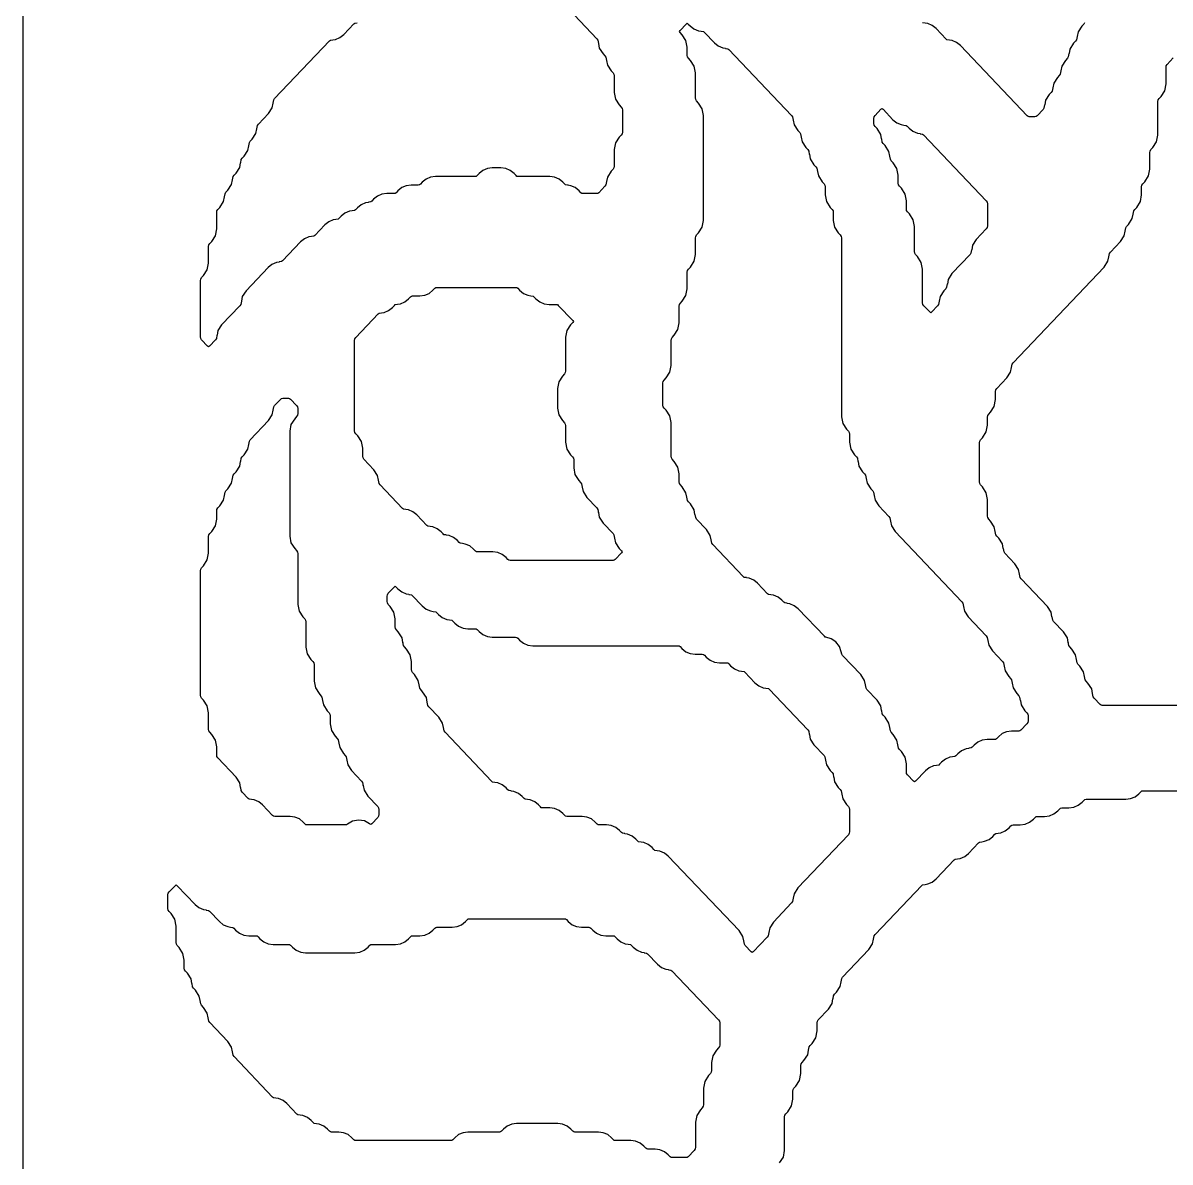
# Model space of a CAD drawing. Header units: millimetres. Extents: x 10 to 410, y 18 to 283.
# Drawn here: x 10 to 41.63, y 226 to 257.41 of the extents above; entities that cross this region are included whole.
import ezdxf

# ---------------------------------------------------------------- set-up
doc = ezdxf.new("R2010")
doc.units = ezdxf.units.MM
doc.layers.add('CUT', color=1, linetype='Continuous')

msp = doc.modelspace()

# ---------------------------------------------------------------- linework, layer by layer
at = {"layer": 'CUT'}
for points in [[(52.134, 157), (60.134, 157), (60.134, 160), (73.2679, 160), (73.2679, 280), (60.134, 280), (60.134, 283), (52.134, 283), (52.134, 280), (31.134, 280), (31.134, 283), (23.134, 283), (23.134, 280), (10, 280), (10, 160), (23.134, 160), (23.134, 157), (31.134, 157), (31.134, 160), (52.134, 160)], [(28.2925, 257.3823), (28.3204, 257.4035), (28.3484, 257.3823), (28.3964, 257.3319), (28.5015, 257.2477), (28.6253, 257.1946), (28.7011, 257.1843), (28.7006, 257.181), (28.7661, 257.1721), (28.7913, 257.152), (29.0676, 256.8613), (29.1728, 256.7771), (29.2965, 256.724), (29.3723, 256.7137), (29.3719, 256.7104), (29.4374, 256.7015), (29.4625, 256.6814), (31.1964, 254.8581), (31.2208, 254.8201), (31.2383, 254.7291), (31.2405, 254.7295), (31.265, 254.6025), (31.367, 254.4435), (31.4202, 254.3875), (31.4445, 254.3495), (31.462, 254.2585), (31.4643, 254.2589), (31.4887, 254.1319), (31.5907, 253.9729), (31.6439, 253.9169), (31.6683, 253.879), (31.6858, 253.7879), (31.6881, 253.7883), (31.7125, 253.6613), (31.8145, 253.5023), (31.8677, 253.4463), (31.892, 253.4084), (31.9096, 253.3173), (31.9118, 253.3177), (31.9362, 253.1907), (32.0382, 253.0317), (32.0915, 252.9757), (32.1158, 252.9378), (32.1243, 252.8935), (32.1243, 252.6704), (32.16, 252.4848), (32.262, 252.3258), (32.3152, 252.2698), (32.3395, 252.2319), (32.3481, 252.1876), (32.3481, 251.9645), (32.3838, 251.779), (32.4857, 251.6199), (32.539, 251.5639), (32.5633, 251.526), (32.5718, 251.4818), (32.5718, 246.5527), (32.6075, 246.3672), (32.7095, 246.2082), (32.7627, 246.1522), (32.7871, 246.1142), (32.7956, 246.07), (32.7956, 245.8468), (32.8313, 245.6613), (32.9333, 245.5023), (32.9865, 245.4463), (33.0108, 245.4084), (33.0283, 245.3173), (33.0306, 245.3177), (33.055, 245.1907), (33.157, 245.0317), (33.2102, 244.9757), (33.2346, 244.9378), (33.2521, 244.8467), (33.2544, 244.8471), (33.2788, 244.7201), (33.3808, 244.5611), (33.434, 244.5051), (33.4583, 244.4672), (33.4759, 244.3761), (33.4781, 244.3766), (33.5025, 244.2496), (33.6045, 244.0905), (33.8815, 243.7992), (33.9058, 243.7613), (33.9234, 243.6702), (33.9256, 243.6707), (33.9501, 243.5437), (34.052, 243.3846), (35.8953, 241.4463), (35.9197, 241.4084), (35.9372, 241.3173), (35.9394, 241.3177), (35.9639, 241.1907), (36.0658, 241.0317), (36.5666, 240.5051), (36.5909, 240.4672), (36.6084, 240.3761), (36.6107, 240.3766), (36.6351, 240.2496), (36.7371, 240.0905), (37.0141, 239.7992), (37.0384, 239.7613), (37.056, 239.6702), (37.0582, 239.6707), (37.0827, 239.5437), (37.1846, 239.3846), (37.2379, 239.3287), (37.2622, 239.2907), (37.2797, 239.1997), (37.282, 239.2001), (37.3064, 239.0731), (37.4084, 238.914), (37.4616, 238.8581), (37.486, 238.8201), (37.5035, 238.7291), (37.5057, 238.7295), (37.5302, 238.6025), (37.6321, 238.4435), (37.6854, 238.3875), (37.7097, 238.3495), (37.7182, 238.3053), (37.7182, 238.1653), (37.7097, 238.121), (37.6854, 238.0831), (37.5178, 237.9069), (37.4926, 237.8867), (37.4606, 237.8824), (37.2615, 237.8824), (37.128, 237.8642), (37.0042, 237.8111), (36.8991, 237.7269), (36.8465, 237.6716), (36.8213, 237.6514), (36.7894, 237.6471), (36.5902, 237.6471), (36.4567, 237.6289), (36.333, 237.5758), (36.2279, 237.4916), (36.1752, 237.4363), (36.1501, 237.4161), (36.0846, 237.4072), (36.085, 237.4039), (36.0092, 237.3936), (35.8855, 237.3405), (35.7804, 237.2563), (35.7277, 237.201), (35.7026, 237.1808), (35.6371, 237.1719), (35.6375, 237.1686), (35.5617, 237.1583), (35.4379, 237.1052), (35.3328, 237.021), (35.2802, 236.9657), (35.255, 236.9455), (35.1896, 236.9366), (35.19, 236.9333), (35.1142, 236.923), (34.9904, 236.8699), (34.8853, 236.7857), (34.6136, 236.5), (34.5856, 236.4788), (34.5576, 236.5), (34.3947, 236.6713), (34.3704, 236.7093), (34.3619, 236.7535), (34.3619, 236.9767), (34.3262, 237.1622), (34.2242, 237.3212), (34.171, 237.3772), (34.1466, 237.4152), (34.1291, 237.5062), (34.1269, 237.5058), (34.1024, 237.6328), (34.0004, 237.7918), (33.9472, 237.8478), (33.9229, 237.8858), (33.9054, 237.9768), (33.9031, 237.9764), (33.8787, 238.1034), (33.7767, 238.2624), (33.7234, 238.3184), (33.6991, 238.3563), (33.6816, 238.4474), (33.6793, 238.447), (33.6549, 238.574), (33.5529, 238.733), (33.2759, 239.0243), (33.2516, 239.0622), (33.2341, 239.1533), (33.2318, 239.1529), (33.2074, 239.2799), (33.1054, 239.4389), (32.6047, 239.9655), (32.5803, 240.0034), (32.5672, 240.0716), (32.5147, 240.2175), (32.4199, 240.3403), (32.2921, 240.4281), (32.1436, 240.4726), (32.1262, 240.4749), (32.101, 240.4951), (31.3771, 241.2563), (31.272, 241.3405), (31.1482, 241.3936), (31.0724, 241.4039), (31.0729, 241.4072), (31.0074, 241.4161), (30.9822, 241.4363), (30.9296, 241.4916), (30.8245, 241.5758), (30.7007, 241.6289), (30.6249, 241.6392), (30.6253, 241.6425), (30.5599, 241.6514), (30.5347, 241.6716), (30.2583, 241.9622), (30.1532, 242.0464), (30.0294, 242.0995), (29.9536, 242.1098), (29.9541, 242.1131), (29.8886, 242.122), (29.8634, 242.1422), (29.0246, 243.0243), (29.0002, 243.0622), (28.9827, 243.1533), (28.9805, 243.1529), (28.956, 243.2799), (28.854, 243.4389), (28.577, 243.7302), (28.5527, 243.7681), (28.5352, 243.8592), (28.5329, 243.8587), (28.5085, 243.9857), (28.4065, 244.1448), (28.3533, 244.2008), (28.329, 244.2387), (28.3114, 244.3298), (28.3092, 244.3293), (28.2847, 244.4563), (28.1828, 244.6154), (28.1295, 244.6713), (28.1052, 244.7093), (28.0967, 244.7535), (28.0967, 244.9767), (28.061, 245.1622), (27.959, 245.3212), (27.9058, 245.3772), (27.8814, 245.4152), (27.8729, 245.4594), (27.8729, 246.3885), (27.8372, 246.574), (27.7353, 246.733), (27.682, 246.789), (27.6577, 246.8269), (27.6492, 246.8712), (27.6492, 247.4818), (27.6577, 247.526), (27.682, 247.5639), (27.7353, 247.6199), (27.8372, 247.779), (27.8729, 247.9645), (27.8729, 248.6582), (27.8814, 248.7025), (27.9058, 248.7404), (27.959, 248.7964), (28.061, 248.9554), (28.0967, 249.141), (28.0967, 249.5994), (28.1052, 249.6437), (28.1295, 249.6816), (28.1828, 249.7376), (28.2847, 249.8966), (28.3204, 250.0821), (28.3204, 250.5406), (28.329, 250.5848), (28.3533, 250.6228), (28.4065, 250.6788), (28.5085, 250.8378), (28.5442, 251.0233), (28.5442, 251.4818), (28.5527, 251.526), (28.577, 251.5639), (28.6303, 251.6199), (28.7323, 251.779), (28.768, 251.9645), (28.768, 254.859), (28.7323, 255.0446), (28.6303, 255.2036), (28.577, 255.2596), (28.5527, 255.2975), (28.5442, 255.3418), (28.5442, 256.0355), (28.5085, 256.221), (28.4065, 256.3801), (28.3533, 256.4361), (28.329, 256.474), (28.3204, 256.5182), (28.3204, 256.7414), (28.2847, 256.9269), (28.1828, 257.086), (28.1229, 257.1489), (28.1037, 257.1765), (28.1229, 257.2041)], [(33.5529, 254.4977), (33.4997, 254.5537), (33.4754, 254.5916), (33.4668, 254.6359), (33.4668, 254.7759), (33.4754, 254.8201), (33.4997, 254.8581), (33.6626, 255.0294), (33.6906, 255.0506), (33.7186, 255.0294), (33.9903, 254.7437), (34.0954, 254.6595), (34.2192, 254.6064), (34.295, 254.5961), (34.2945, 254.5928), (34.36, 254.5839), (34.3852, 254.5637), (34.4378, 254.5084), (34.5429, 254.4242), (34.6667, 254.3711), (34.7425, 254.3608), (34.7421, 254.3575), (34.8075, 254.3486), (34.8327, 254.3284), (36.5666, 252.5051), (36.5909, 252.4672), (36.5994, 252.4229), (36.5994, 251.8124), (36.5909, 251.7681), (36.5666, 251.7302), (36.2896, 251.4389), (36.1876, 251.2799), (36.1632, 251.1529), (36.1609, 251.1533), (36.1434, 251.0622), (36.1191, 251.0243), (35.6183, 250.4977), (35.5164, 250.3387), (35.4919, 250.2117), (35.4897, 250.2121), (35.4721, 250.121), (35.4478, 250.0831), (35.3946, 250.0271), (35.2926, 249.8681), (35.2682, 249.7411), (35.2659, 249.7415), (35.2484, 249.6505), (35.2241, 249.6125), (35.0611, 249.4412), (35.0331, 249.42), (35.0052, 249.4412), (34.8422, 249.6125), (34.8179, 249.6505), (34.8094, 249.6947), (34.8094, 250.6237), (34.7737, 250.8093), (34.6717, 250.9683), (34.6185, 251.0243), (34.5941, 251.0622), (34.5856, 251.1065), (34.5856, 251.8002), (34.5499, 251.9857), (34.448, 252.1448), (34.3947, 252.2008), (34.3704, 252.2387), (34.3619, 252.283), (34.3619, 252.5061), (34.3262, 252.6916), (34.2242, 252.8507), (34.171, 252.9066), (34.1466, 252.9446), (34.1381, 252.9888), (34.1381, 253.212), (34.1024, 253.3975), (34.0004, 253.5565), (33.9472, 253.6125), (33.9229, 253.6505), (33.9054, 253.7415), (33.9031, 253.7411), (33.8787, 253.8681), (33.7767, 254.0271), (33.7234, 254.0831), (33.6991, 254.121), (33.6816, 254.2121), (33.6793, 254.2117), (33.6549, 254.3387)], [(19.68, 245.086), (19.403, 245.3772), (19.3787, 245.4152), (19.3702, 245.4594), (19.3702, 245.6826), (19.3345, 245.8681), (19.2325, 246.0271), (19.1793, 246.0831), (19.1549, 246.121), (19.1464, 246.1653), (19.1464, 248.6582), (19.1549, 248.7025), (19.1793, 248.7404), (19.7944, 249.3873), (19.8195, 249.4074), (19.885, 249.4163), (19.8846, 249.4196), (19.9604, 249.4299), (20.0841, 249.483), (20.1893, 249.5672), (20.2419, 249.6225), (20.2671, 249.6427), (20.3325, 249.6516), (20.3321, 249.6549), (20.4079, 249.6652), (20.5317, 249.7183), (20.6368, 249.8025), (20.6894, 249.8578), (20.7146, 249.878), (20.7465, 249.8824), (20.9457, 249.8824), (21.0792, 249.9005), (21.2029, 249.9536), (21.308, 250.0378), (21.3607, 250.0931), (21.3858, 250.1133), (21.4178, 250.1176), (23.5877, 250.1176), (23.6197, 250.1133), (23.6449, 250.0931), (23.6975, 250.0378), (23.8026, 249.9536), (23.9264, 249.9005), (24.0022, 249.8902), (24.0017, 249.8869), (24.0672, 249.878), (24.0924, 249.8578), (24.145, 249.8025), (24.2501, 249.7183), (24.3739, 249.6652), (24.5073, 249.6471), (24.7065, 249.6471), (24.7385, 249.6427), (24.7636, 249.6225), (25.1616, 249.2041), (25.1808, 249.1765), (25.1616, 249.1489), (25.1018, 249.086), (24.9998, 248.9269), (24.9641, 248.7414), (24.9641, 247.8124), (24.9556, 247.7681), (24.9312, 247.7302), (24.878, 247.6742), (24.776, 247.5152), (24.7403, 247.3296), (24.7403, 246.788), (24.776, 246.6025), (24.878, 246.4435), (24.9312, 246.3875), (24.9556, 246.3495), (24.9641, 246.3053), (24.9641, 245.8468), (24.9998, 245.6613), (25.1018, 245.5023), (25.155, 245.4463), (25.1793, 245.4084), (25.1878, 245.3641), (25.1878, 245.141), (25.2235, 244.9554), (25.3255, 244.7964), (25.3788, 244.7404), (25.4031, 244.7025), (25.4206, 244.6114), (25.4229, 244.6119), (25.4473, 244.4848), (25.5493, 244.3258), (25.8263, 244.0345), (25.8506, 243.9966), (25.8681, 243.9055), (25.8704, 243.906), (25.8948, 243.779), (25.9968, 243.6199), (26.2738, 243.3287), (26.2981, 243.2907), (26.3156, 243.1997), (26.3179, 243.2001), (26.3423, 243.0731), (26.4443, 242.914), (26.5041, 242.8511), (26.5234, 242.8235), (26.5041, 242.7959), (26.3299, 242.6127), (26.3048, 242.5926), (26.2728, 242.5882), (23.4316, 242.5882), (23.3997, 242.5926), (23.3745, 242.6127), (23.3219, 242.6681), (23.2167, 242.7523), (23.093, 242.8054), (22.9595, 242.8235), (22.5366, 242.8235), (22.5046, 242.8279), (22.4795, 242.848), (22.4268, 242.9034), (22.3217, 242.9876), (22.1979, 243.0407), (22.1221, 243.051), (22.1226, 243.0543), (22.0571, 243.0632), (22.0319, 243.0833), (21.9793, 243.1387), (21.8742, 243.2229), (21.7504, 243.276), (21.6746, 243.2863), (21.6751, 243.2896), (21.6096, 243.2985), (21.5844, 243.3186), (21.5318, 243.374), (21.4267, 243.4582), (21.3029, 243.5113), (21.2271, 243.5216), (21.2276, 243.5249), (21.1621, 243.5338), (21.1369, 243.5539), (20.8605, 243.8446), (20.7554, 243.9288), (20.6317, 243.9819), (20.5558, 243.9922), (20.5563, 243.9954), (20.4908, 244.0043), (20.4656, 244.0245), (19.8505, 244.6713), (19.8262, 244.7093), (19.8087, 244.8003), (19.8064, 244.7999), (19.782, 244.9269)], [(15.5748, 244.4672), (15.5991, 244.5051), (15.6524, 244.5611), (15.7544, 244.7201), (15.7788, 244.8471), (15.7811, 244.8467), (15.7986, 244.9378), (15.8229, 244.9757), (15.8761, 245.0317), (15.9781, 245.1907), (16.0026, 245.3177), (16.0048, 245.3173), (16.0223, 245.4084), (16.0467, 245.4463), (16.0999, 245.5023), (16.2019, 245.6613), (16.2263, 245.7883), (16.2286, 245.7879), (16.2461, 245.879), (16.2704, 245.9169), (16.7712, 246.4435), (16.8731, 246.6025), (16.8976, 246.7295), (16.8998, 246.7291), (16.9174, 246.8201), (16.9417, 246.8581), (17.1093, 247.0343), (17.1345, 247.0545), (17.1664, 247.0588), (17.3225, 247.0588), (17.3545, 247.0545), (17.3797, 247.0343), (17.5473, 246.8581), (17.5716, 246.8201), (17.5801, 246.7759), (17.5801, 246.6359), (17.5716, 246.5916), (17.5473, 246.5537), (17.494, 246.4977), (17.392, 246.3387), (17.3564, 246.1532), (17.3564, 243.2586), (17.392, 243.0731), (17.494, 242.914), (17.5473, 242.8581), (17.5716, 242.8201), (17.5801, 242.7759), (17.5801, 241.3763), (17.6158, 241.1907), (17.7178, 241.0317), (17.771, 240.9757), (17.7954, 240.9378), (17.8039, 240.8935), (17.8039, 240.1998), (17.8396, 240.0143), (17.9415, 239.8552), (17.9948, 239.7992), (18.0191, 239.7613), (18.0276, 239.717), (18.0276, 239.2586), (18.0633, 239.0731), (18.1653, 238.914), (18.2185, 238.8581), (18.2429, 238.8201), (18.2604, 238.7291), (18.2626, 238.7295), (18.2871, 238.6025), (18.3891, 238.4435), (18.4423, 238.3875), (18.4666, 238.3495), (18.4751, 238.3053), (18.4751, 238.0821), (18.5108, 237.8966), (18.6128, 237.7376), (18.6661, 237.6816), (18.6904, 237.6437), (18.7079, 237.5526), (18.7102, 237.553), (18.7346, 237.426), (18.8366, 237.267), (18.8898, 237.211), (18.9141, 237.1731), (18.9317, 237.082), (18.9339, 237.0824), (18.9583, 236.9554), (19.0603, 236.7964), (19.3373, 236.5051), (19.3617, 236.4672), (19.3792, 236.3761), (19.3814, 236.3766), (19.4059, 236.2496), (19.5078, 236.0905), (19.7848, 235.7992), (19.8092, 235.7613), (19.8177, 235.717), (19.8177, 235.5771), (19.8092, 235.5328), (19.7848, 235.4949), (19.6219, 235.3235), (19.5939, 235.3023), (19.561, 235.3273), (19.4151, 235.4038), (19.2523, 235.4287), (19.0902, 235.3994), (18.9464, 235.319), (18.9208, 235.2985), (18.8888, 235.2941), (17.8377, 235.2941), (17.8057, 235.2985), (17.7806, 235.3186), (17.7279, 235.374), (17.6228, 235.4582), (17.4991, 235.5113), (17.3656, 235.5294), (16.9427, 235.5294), (16.9107, 235.5338), (16.8855, 235.5539), (16.6091, 235.8446), (16.504, 235.9288), (16.3803, 235.9819), (16.3045, 235.9922), (16.3049, 235.9954), (16.2394, 236.0043), (16.2143, 236.0245), (16.0467, 236.2008), (16.0223, 236.2387), (16.0048, 236.3298), (16.0026, 236.3293), (15.9781, 236.4563), (15.8761, 236.6154), (15.3754, 237.1419), (15.3511, 237.1799), (15.3425, 237.2241), (15.3425, 237.4473), (15.3068, 237.6328), (15.2049, 237.7918), (15.1516, 237.8478), (15.1273, 237.8858), (15.1188, 237.93), (15.1188, 238.3885), (15.0831, 238.574), (14.9811, 238.733), (14.9279, 238.789), (14.9035, 238.8269), (14.895, 238.8712), (14.895, 242.3053), (14.9035, 242.3495), (14.9279, 242.3875), (14.9811, 242.4435), (15.0831, 242.6025), (15.1188, 242.788), (15.1188, 243.2465), (15.1273, 243.2907), (15.1516, 243.3287), (15.2049, 243.3846), (15.3068, 243.5437), (15.3425, 243.7292), (15.3425, 243.9523), (15.3511, 243.9966), (15.3754, 244.0345), (15.4286, 244.0905), (15.5306, 244.2496), (15.555, 244.3766), (15.5573, 244.3761)], [(20.3411, 241.8025), (20.4462, 241.7183), (20.57, 241.6652), (20.6458, 241.6549), (20.6454, 241.6516), (20.7108, 241.6427), (20.736, 241.6225), (21.0124, 241.3319), (21.1175, 241.2477), (21.2413, 241.1946), (21.3171, 241.1843), (21.3166, 241.181), (21.3821, 241.1721), (21.4073, 241.152), (21.4599, 241.0966), (21.565, 241.0124), (21.6888, 240.9593), (21.7646, 240.949), (21.7642, 240.9457), (21.8296, 240.9368), (21.8548, 240.9167), (21.9074, 240.8613), (22.0125, 240.7771), (22.1363, 240.724), (22.2698, 240.7059), (22.4689, 240.7059), (22.5009, 240.7015), (22.5261, 240.6814), (22.5787, 240.626), (22.6838, 240.5418), (22.8076, 240.4887), (22.941, 240.4706), (23.5877, 240.4706), (23.6197, 240.4662), (23.6449, 240.4461), (23.6975, 240.3907), (23.8026, 240.3065), (23.9264, 240.2534), (24.0598, 240.2353), (28.0629, 240.2353), (28.0948, 240.231), (28.12, 240.2108), (28.1726, 240.1554), (28.2777, 240.0712), (28.4015, 240.0181), (28.5349, 240), (28.7341, 240), (28.7661, 239.9957), (28.7913, 239.9755), (28.8439, 239.9201), (28.949, 239.8359), (29.0728, 239.7828), (29.2062, 239.7647), (29.4054, 239.7647), (29.4374, 239.7604), (29.4625, 239.7402), (29.5152, 239.6849), (29.6203, 239.6006), (29.744, 239.5475), (29.8198, 239.5372), (29.8194, 239.534), (29.8849, 239.5251), (29.91, 239.5049), (30.1864, 239.2143), (30.2915, 239.1301), (30.4153, 239.077), (30.4911, 239.0667), (30.4907, 239.0634), (30.5561, 239.0545), (30.5813, 239.0343), (31.6439, 237.9169), (31.6683, 237.879), (31.6858, 237.7879), (31.6881, 237.7883), (31.7125, 237.6613), (31.8145, 237.5023), (32.0915, 237.211), (32.1158, 237.1731), (32.1333, 237.082), (32.1356, 237.0824), (32.16, 236.9554), (32.262, 236.7964), (32.3152, 236.7404), (32.3395, 236.7025), (32.3571, 236.6114), (32.3593, 236.6119), (32.3838, 236.4848), (32.4857, 236.3258), (32.539, 236.2698), (32.5633, 236.2319), (32.5808, 236.1408), (32.5831, 236.1413), (32.6075, 236.0143), (32.7095, 235.8552), (32.7627, 235.7992), (32.7871, 235.7613), (32.7956, 235.717), (32.7956, 235.1065), (32.7871, 235.0622), (32.7627, 235.0243), (31.367, 233.5565), (31.265, 233.3975), (31.2405, 233.2705), (31.2383, 233.2709), (31.2208, 233.1799), (31.1964, 233.1419), (30.6957, 232.6154), (30.5937, 232.4563), (30.5693, 232.3293), (30.567, 232.3298), (30.5495, 232.2387), (30.5252, 232.2008), (30.1385, 231.7941), (30.1105, 231.7729), (30.0825, 231.7941), (29.9196, 231.9655), (29.8953, 232.0034), (29.8777, 232.0945), (29.8755, 232.094), (29.851, 232.221), (29.7491, 232.3801), (27.797, 234.4328), (27.6919, 234.517), (27.5681, 234.5701), (27.4923, 234.5804), (27.4928, 234.5837), (27.4273, 234.5926), (27.4021, 234.6127), (27.3495, 234.6681), (27.2444, 234.7523), (27.1206, 234.8054), (27.0448, 234.8157), (27.0452, 234.819), (26.9798, 234.8279), (26.9546, 234.848), (26.902, 234.9034), (26.7969, 234.9876), (26.6731, 235.0407), (26.5973, 235.051), (26.5977, 235.0543), (26.5322, 235.0632), (26.5071, 235.0833), (26.4544, 235.1387), (26.3493, 235.2229), (26.2256, 235.276), (26.0921, 235.2941), (25.8929, 235.2941), (25.861, 235.2985), (25.8358, 235.3186), (25.7832, 235.374), (25.6781, 235.4582), (25.5543, 235.5113), (25.4209, 235.5294), (24.9979, 235.5294), (24.966, 235.5338), (24.9408, 235.5539), (24.8881, 235.6093), (24.783, 235.6935), (24.6593, 235.7466), (24.5258, 235.7647), (24.3266, 235.7647), (24.2947, 235.769), (24.2695, 235.7892), (24.2169, 235.8446), (24.1118, 235.9288), (23.988, 235.9819), (23.9122, 235.9922), (23.9126, 235.9954), (23.8472, 236.0043), (23.822, 236.0245), (23.7694, 236.0799), (23.6643, 236.1641), (23.5405, 236.2172), (23.4647, 236.2275), (23.4651, 236.2307), (23.3997, 236.2396), (23.3745, 236.2598), (23.3219, 236.3151), (23.2167, 236.3994), (23.093, 236.4525), (23.0172, 236.4628), (23.0176, 236.466), (22.9521, 236.4749), (22.927, 236.4951), (21.6406, 237.8478), (21.6162, 237.8858), (21.5987, 237.9768), (21.5965, 237.9764), (21.572, 238.1034), (21.4701, 238.2624), (21.1931, 238.5537), (21.1687, 238.5916), (21.1512, 238.6827), (21.149, 238.6823), (21.1245, 238.8093), (21.0225, 238.9683), (20.9693, 239.0243), (20.945, 239.0622), (20.9275, 239.1533), (20.9252, 239.1529), (20.9008, 239.2799), (20.7988, 239.4389), (20.7456, 239.4949), (20.7212, 239.5328), (20.7127, 239.5771), (20.7127, 239.8002), (20.677, 239.9857), (20.575, 240.1448), (20.5218, 240.2008), (20.4975, 240.2387), (20.4799, 240.3298), (20.4777, 240.3293), (20.4533, 240.4563), (20.3513, 240.6154), (20.298, 240.6713), (20.2737, 240.7093), (20.2652, 240.7535), (20.2652, 240.9767), (20.2295, 241.1622), (20.1275, 241.3212), (20.0743, 241.3772), (20.05, 241.4152), (20.0414, 241.4594), (20.0414, 241.5994), (20.05, 241.6437), (20.0743, 241.6816), (20.2372, 241.8529), (20.2652, 241.8741), (20.2932, 241.8529)], [(14.7472, 233.0966), (14.8523, 233.0124), (14.9761, 232.9593), (15.0519, 232.949), (15.0514, 232.9457), (15.1169, 232.9368), (15.1421, 232.9167), (15.4185, 232.626), (15.5236, 232.5418), (15.6474, 232.4887), (15.7232, 232.4784), (15.7227, 232.4751), (15.7882, 232.4662), (15.8134, 232.4461), (15.866, 232.3907), (15.9711, 232.3065), (16.0949, 232.2534), (16.2283, 232.2353), (16.4275, 232.2353), (16.4595, 232.231), (16.4846, 232.2108), (16.5373, 232.1554), (16.6424, 232.0712), (16.7661, 232.0181), (16.8996, 232), (17.3225, 232), (17.3545, 231.9957), (17.3797, 231.9755), (17.4323, 231.9201), (17.5374, 231.8359), (17.6612, 231.7828), (17.7946, 231.7647), (19.1557, 231.7647), (19.2891, 231.7828), (19.4129, 231.8359), (19.518, 231.9201), (19.5706, 231.9755), (19.5958, 231.9957), (19.6277, 232), (20.2744, 232), (20.4079, 232.0181), (20.5317, 232.0712), (20.6368, 232.1554), (20.6894, 232.2108), (20.7146, 232.231), (20.7465, 232.2353), (20.9457, 232.2353), (21.0792, 232.2534), (21.2029, 232.3065), (21.308, 232.3907), (21.3607, 232.4461), (21.3858, 232.4662), (21.4178, 232.4706), (21.8407, 232.4706), (21.9742, 232.4887), (22.098, 232.5418), (22.2031, 232.626), (22.2557, 232.6814), (22.2809, 232.7015), (22.3128, 232.7059), (24.9303, 232.7059), (24.9622, 232.7015), (24.9874, 232.6814), (25.04, 232.626), (25.1451, 232.5418), (25.2689, 232.4887), (25.4023, 232.4706), (25.6015, 232.4706), (25.6335, 232.4662), (25.6587, 232.4461), (25.7113, 232.3907), (25.8164, 232.3065), (25.9402, 232.2534), (26.0736, 232.2353), (26.2728, 232.2353), (26.3048, 232.231), (26.3299, 232.2108), (26.3826, 232.1554), (26.4877, 232.0712), (26.6114, 232.0181), (26.6872, 232.0078), (26.6868, 232.0046), (26.7523, 231.9957), (26.7775, 231.9755), (26.8301, 231.9201), (26.9352, 231.8359), (27.059, 231.7828), (27.1348, 231.7725), (27.1343, 231.7693), (27.1998, 231.7604), (27.225, 231.7402), (27.5014, 231.4496), (27.6065, 231.3654), (27.7302, 231.3123), (27.806, 231.302), (27.8056, 231.2987), (27.8711, 231.2898), (27.8962, 231.2696), (29.1826, 229.9169), (29.207, 229.879), (29.2155, 229.8347), (29.2155, 229.2241), (29.207, 229.1799), (29.1826, 229.1419), (29.1294, 229.086), (29.0274, 228.9269), (28.9917, 228.7414), (28.9917, 228.5182), (28.9832, 228.474), (28.9589, 228.4361), (28.9056, 228.3801), (28.8036, 228.221), (28.768, 228.0355), (28.768, 227.5771), (28.7594, 227.5328), (28.7351, 227.4949), (28.6819, 227.4389), (28.5799, 227.2799), (28.5442, 227.0943), (28.5442, 226.4006), (28.5357, 226.3563), (28.5114, 226.3184), (28.3437, 226.1422), (28.3186, 226.122), (28.2866, 226.1176), (27.9067, 226.1176), (27.8748, 226.122), (27.8496, 226.1422), (27.797, 226.1975), (27.6919, 226.2817), (27.5681, 226.3348), (27.4347, 226.3529), (27.2355, 226.3529), (27.2035, 226.3573), (27.1783, 226.3775), (27.1257, 226.4328), (27.0206, 226.517), (26.8968, 226.5701), (26.7634, 226.5882), (26.3405, 226.5882), (26.3085, 226.5926), (26.2833, 226.6127), (26.2307, 226.6681), (26.1256, 226.7523), (26.0018, 226.8054), (25.8684, 226.8235), (25.2217, 226.8235), (25.1897, 226.8279), (25.1645, 226.848), (25.1119, 226.9034), (25.0068, 226.9876), (24.883, 227.0407), (24.7496, 227.0588), (23.6123, 227.0588), (23.4788, 227.0407), (23.3551, 226.9876), (23.25, 226.9034), (23.1973, 226.848), (23.1722, 226.8279), (23.1402, 226.8235), (22.2698, 226.8235), (22.1363, 226.8054), (22.0125, 226.7523), (21.9074, 226.6681), (21.8548, 226.6127), (21.8296, 226.5926), (21.7977, 226.5882), (19.1802, 226.5882), (19.1483, 226.5926), (19.1231, 226.6127), (19.0705, 226.6681), (18.9654, 226.7523), (18.8416, 226.8054), (18.7081, 226.8235), (18.509, 226.8235), (18.477, 226.8279), (18.4518, 226.848), (18.3992, 226.9034), (18.2941, 226.9876), (18.1703, 227.0407), (18.0945, 227.051), (18.095, 227.0543), (18.0295, 227.0632), (18.0043, 227.0833), (17.9517, 227.1387), (17.8466, 227.2229), (17.7228, 227.276), (17.647, 227.2863), (17.6474, 227.2896), (17.582, 227.2985), (17.5568, 227.3186), (17.2804, 227.6093), (17.1753, 227.6935), (17.0515, 227.7466), (16.9757, 227.7569), (16.9762, 227.7602), (16.9107, 227.769), (16.8855, 227.7892), (15.8229, 228.9066), (15.7986, 228.9446), (15.7811, 229.0356), (15.7788, 229.0352), (15.7544, 229.1622), (15.6524, 229.3212), (15.1516, 229.8478), (15.1273, 229.8858), (15.1098, 229.9768), (15.1075, 229.9764), (15.0831, 230.1034), (14.9811, 230.2624), (14.9279, 230.3184), (14.9035, 230.3563), (14.886, 230.4474), (14.8838, 230.447), (14.8593, 230.574), (14.7574, 230.733), (14.7041, 230.789), (14.6798, 230.8269), (14.6623, 230.918), (14.66, 230.9176), (14.6356, 231.0446), (14.5336, 231.2036), (14.4804, 231.2596), (14.456, 231.2975), (14.4475, 231.3418), (14.4475, 231.5649), (14.4118, 231.7504), (14.3098, 231.9095), (14.2566, 231.9655), (14.2323, 232.0034), (14.2238, 232.0477), (14.2238, 232.5061), (14.1881, 232.6916), (14.0861, 232.8507), (14.0328, 232.9066), (14.0085, 232.9446), (14, 232.9888), (14, 233.3641), (14.0085, 233.4084), (14.0328, 233.4463), (14.1958, 233.6176), (14.2238, 233.6388), (14.2517, 233.6176)]]:
    msp.add_lwpolyline(points, close=True, dxfattribs=at)
for points in [[(25.2112, 257.6225), (25.8263, 256.9757), (25.8506, 256.9378), (25.8681, 256.8467), (25.8704, 256.8471), (25.8948, 256.7201), (25.9968, 256.5611), (26.05, 256.5051), (26.0744, 256.4672), (26.0919, 256.3761), (26.0941, 256.3766), (26.1186, 256.2496), (26.2205, 256.0905), (26.2738, 256.0345), (26.2981, 255.9966), (26.3066, 255.9523), (26.3066, 255.4939), (26.3423, 255.3084), (26.4443, 255.1493), (26.4975, 255.0934), (26.5219, 255.0554), (26.5304, 255.0112), (26.5304, 254.4006), (26.5219, 254.3563), (26.4975, 254.3184), (26.4443, 254.2624), (26.3423, 254.1034), (26.3066, 253.9179), (26.3066, 253.4594), (26.2981, 253.4152), (26.2738, 253.3772), (26.2205, 253.3212), (26.1186, 253.1622), (26.0941, 253.0352), (26.0919, 253.0356), (26.0744, 252.9446), (26.05, 252.9066), (25.8824, 252.7304), (25.8573, 252.7102), (25.8253, 252.7059), (25.4454, 252.7059), (25.4135, 252.7102), (25.3883, 252.7304), (25.3357, 252.7857), (25.2306, 252.8699), (25.1068, 252.923), (25.031, 252.9333), (25.0314, 252.9366), (24.966, 252.9455), (24.9408, 252.9657), (24.8881, 253.021), (24.783, 253.1052), (24.6593, 253.1583), (24.5258, 253.1765), (23.6554, 253.1765), (23.6234, 253.1808), (23.5982, 253.201), (23.5456, 253.2563), (23.4405, 253.3405), (23.3167, 253.3936), (23.1833, 253.4118), (22.941, 253.4118), (22.8076, 253.3936), (22.6838, 253.3405), (22.5787, 253.2563), (22.5261, 253.201), (22.5009, 253.1808), (22.4689, 253.1765), (21.3747, 253.1765), (21.2413, 253.1583), (21.1175, 253.1052), (21.0124, 253.021), (20.9598, 252.9657), (20.9346, 252.9455), (20.9026, 252.9412), (20.7035, 252.9412), (20.57, 252.923), (20.4462, 252.8699), (20.3411, 252.7857), (20.2885, 252.7304), (20.2633, 252.7102), (20.2314, 252.7059), (20.0322, 252.7059), (19.8987, 252.6877), (19.775, 252.6346), (19.6699, 252.5504), (19.6172, 252.4951), (19.5921, 252.4749), (19.5266, 252.466), (19.527, 252.4628), (19.4512, 252.4525), (19.3275, 252.3994), (19.2223, 252.3151), (19.1697, 252.2598), (19.1445, 252.2396), (19.0791, 252.2307), (19.0795, 252.2275), (19.0037, 252.2172), (18.8799, 252.1641), (18.7748, 252.0799), (18.7222, 252.0245), (18.697, 252.0043), (18.6316, 251.9954), (18.632, 251.9922), (18.5562, 251.9819), (18.4324, 251.9288), (18.3273, 251.8446), (18.0509, 251.5539), (18.0258, 251.5338), (17.9603, 251.5249), (17.9607, 251.5216), (17.8849, 251.5113), (17.7612, 251.4582), (17.656, 251.374), (17.1559, 250.848), (17.1307, 250.8279), (17.0653, 250.819), (17.0657, 250.8157), (16.9899, 250.8054), (16.8661, 250.7523), (16.761, 250.6681), (16.1515, 250.0271), (16.0495, 249.8681), (16.0251, 249.7411), (16.0228, 249.7415), (16.0053, 249.6505), (15.981, 249.6125), (15.4802, 249.086), (15.3782, 248.9269), (15.3538, 248.7999), (15.3515, 248.8003), (15.334, 248.7093), (15.3097, 248.6713), (15.1468, 248.5), (15.1188, 248.4788), (15.0908, 248.5), (14.9279, 248.6713), (14.9035, 248.7093), (14.895, 248.7535), (14.895, 250.3053), (14.9035, 250.3495), (14.9279, 250.3875), (14.9811, 250.4435), (15.0831, 250.6025), (15.1188, 250.788), (15.1188, 251.2465), (15.1273, 251.2907), (15.1516, 251.3287), (15.2049, 251.3846), (15.3068, 251.5437), (15.3425, 251.7292), (15.3425, 252.1876), (15.3511, 252.2319), (15.3754, 252.2698), (15.4286, 252.3258), (15.5306, 252.4848), (15.555, 252.6119), (15.5573, 252.6114), (15.5748, 252.7025), (15.5991, 252.7404), (15.6524, 252.7964), (15.7544, 252.9554), (15.7788, 253.0824), (15.7811, 253.082), (15.7986, 253.1731), (15.8229, 253.211), (15.8761, 253.267), (15.9781, 253.426), (16.0026, 253.553), (16.0048, 253.5526), (16.0223, 253.6437), (16.0467, 253.6816), (16.0999, 253.7376), (16.2019, 253.8966), (16.2263, 254.0236), (16.2286, 254.0232), (16.2461, 254.1142), (16.2704, 254.1522), (16.3237, 254.2082), (16.4256, 254.3672), (16.4501, 254.4942), (16.4523, 254.4938), (16.4698, 254.5848), (16.4942, 254.6228), (16.7712, 254.914), (16.8731, 255.0731), (16.8976, 255.2001), (16.8998, 255.1997), (16.9174, 255.2907), (16.9417, 255.3287), (18.4518, 256.9167), (18.477, 256.9368), (18.5425, 256.9457), (18.542, 256.949), (18.6178, 256.9593), (18.7416, 257.0124), (18.8467, 257.0966), (19.1231, 257.3873), (19.1483, 257.4074), (19.2137, 257.4163)], [(39.276, 257.4152), (39.2517, 257.3772), (39.1984, 257.3212), (39.0965, 257.1622), (39.072, 257.0352), (39.0698, 257.0356), (39.0523, 256.9446), (39.0279, 256.9066), (38.9747, 256.8507), (38.8727, 256.6916), (38.8483, 256.5646), (38.846, 256.5651), (38.8285, 256.474), (38.8042, 256.4361), (38.7509, 256.3801), (38.6489, 256.221), (38.6245, 256.094), (38.6223, 256.0945), (38.6047, 256.0034), (38.5804, 255.9655), (38.5272, 255.9095), (38.4252, 255.7504), (38.4008, 255.6234), (38.3985, 255.6239), (38.381, 255.5328), (38.3567, 255.4949), (38.3034, 255.4389), (38.2014, 255.2799), (38.177, 255.1529), (38.1747, 255.1533), (38.1572, 255.0622), (38.1329, 255.0243), (37.9653, 254.848), (37.9401, 254.8279), (37.9082, 254.8235), (37.7521, 254.8235), (37.7201, 254.8279), (37.6949, 254.848), (35.8522, 256.7857), (35.7471, 256.8699), (35.6234, 256.923), (35.5476, 256.9333), (35.548, 256.9366), (35.4825, 256.9455), (35.4574, 256.9657), (35.181, 257.2563), (35.0759, 257.3405), (34.9521, 257.3936), (34.8763, 257.4039), (34.8767, 257.4072), (34.8113, 257.4161)], [(43.5021, 238.5882), (39.7659, 238.5882), (39.7339, 238.5926), (39.7087, 238.6127), (39.5411, 238.789), (39.5168, 238.8269), (39.4993, 238.918), (39.497, 238.9176), (39.4726, 239.0446), (39.3706, 239.2036), (39.3174, 239.2596), (39.293, 239.2975), (39.2755, 239.3886), (39.2733, 239.3881), (39.2488, 239.5152), (39.1469, 239.6742), (39.0936, 239.7302), (39.0693, 239.7681), (39.0518, 239.8592), (39.0495, 239.8587), (39.0251, 239.9857), (38.9231, 240.1448), (38.8699, 240.2008), (38.8455, 240.2387), (38.828, 240.3298), (38.8258, 240.3293), (38.8013, 240.4563), (38.6993, 240.6154), (38.4223, 240.9066), (38.398, 240.9446), (38.3805, 241.0356), (38.3782, 241.0352), (38.3538, 241.1622), (38.2518, 241.3212), (37.5273, 242.0831), (37.503, 242.121), (37.4855, 242.2121), (37.4832, 242.2117), (37.4588, 242.3387), (37.3568, 242.4977), (37.0798, 242.789), (37.0555, 242.8269), (37.038, 242.918), (37.0357, 242.9176), (37.0113, 243.0446), (36.9093, 243.2036), (36.856, 243.2596), (36.8317, 243.2975), (36.8142, 243.3886), (36.8119, 243.3881), (36.7875, 243.5152), (36.6855, 243.6742), (36.6323, 243.7302), (36.608, 243.7681), (36.5994, 243.8124), (36.5994, 244.2708), (36.5638, 244.4563), (36.4618, 244.6154), (36.4085, 244.6713), (36.3842, 244.7093), (36.3757, 244.7535), (36.3757, 245.8347), (36.3842, 245.879), (36.4085, 245.9169), (36.4618, 245.9729), (36.5638, 246.1319), (36.5994, 246.3174), (36.5994, 246.5406), (36.608, 246.5848), (36.6323, 246.6228), (36.6855, 246.6788), (36.7875, 246.8378), (36.8232, 247.0233), (36.8232, 247.2465), (36.8317, 247.2907), (36.856, 247.3287), (37.133, 247.6199), (37.235, 247.779), (37.2595, 247.906), (37.2617, 247.9055), (37.2792, 247.9966), (37.3036, 248.0345), (39.8181, 250.6788), (39.9201, 250.8378), (39.9445, 250.9648), (39.9468, 250.9644), (39.9643, 251.0554), (39.9886, 251.0934), (40.2656, 251.3846), (40.3676, 251.5437), (40.3921, 251.6707), (40.3943, 251.6702), (40.4118, 251.7613), (40.4362, 251.7992), (40.4894, 251.8552), (40.5914, 252.0143), (40.6158, 252.1413), (40.6181, 252.1408), (40.6356, 252.2319), (40.6599, 252.2698), (40.7132, 252.3258), (40.8151, 252.4848), (40.8508, 252.6704), (40.8508, 252.8935), (40.8593, 252.9378), (40.8837, 252.9757), (40.9369, 253.0317), (41.0389, 253.1907), (41.0746, 253.3763), (41.0746, 253.8347), (41.0831, 253.879), (41.1074, 253.9169), (41.1607, 253.9729), (41.2626, 254.1319), (41.2983, 254.3174), (41.2983, 255.2465), (41.3069, 255.2907), (41.3312, 255.3287), (41.3844, 255.3846), (41.4864, 255.5437), (41.5221, 255.7292), (41.5221, 256.1876), (41.5306, 256.2319), (41.5549, 256.2698), (41.7225, 256.4461)], [(30.8678, 225.9729), (30.9698, 226.1319), (31.0055, 226.3174), (31.0055, 227.2465), (31.014, 227.2907), (31.0384, 227.3287), (31.0916, 227.3846), (31.1936, 227.5437), (31.2293, 227.7292), (31.2293, 227.9523), (31.2378, 227.9966), (31.2621, 228.0345), (31.3154, 228.0905), (31.4173, 228.2496), (31.453, 228.4351), (31.453, 228.6582), (31.4616, 228.7025), (31.4859, 228.7404), (31.5391, 228.7964), (31.6411, 228.9554), (31.6655, 229.0824), (31.6678, 229.082), (31.6853, 229.1731), (31.7096, 229.211), (31.7629, 229.267), (31.8649, 229.426), (31.9006, 229.6115), (31.9006, 229.8347), (31.9091, 229.879), (31.9334, 229.9169), (32.2104, 230.2082), (32.3124, 230.3672), (32.3368, 230.4942), (32.3391, 230.4938), (32.3566, 230.5848), (32.3809, 230.6228), (32.4341, 230.6788), (32.5361, 230.8378), (32.5606, 230.9648), (32.5628, 230.9644), (32.5803, 231.0554), (32.6047, 231.0934), (33.3292, 231.8552), (33.4312, 232.0143), (33.4556, 232.1413), (33.4578, 232.1408), (33.4754, 232.2319), (33.4997, 232.2698), (34.7861, 233.6225), (34.8113, 233.6427), (34.8767, 233.6516), (34.8763, 233.6549), (34.9521, 233.6652), (35.0759, 233.7183), (35.181, 233.8025), (35.6811, 234.3284), (35.7063, 234.3486), (35.7718, 234.3575), (35.7713, 234.3608), (35.8471, 234.3711), (35.9709, 234.4242), (36.076, 234.5084), (36.3524, 234.799), (36.3776, 234.8192), (36.443, 234.8281), (36.4426, 234.8314), (36.5184, 234.8417), (36.6422, 234.8948), (36.7473, 234.979), (36.7999, 235.0343), (36.8251, 235.0545), (36.8905, 235.0634), (36.8901, 235.0667), (36.9659, 235.077), (37.0897, 235.1301), (37.1948, 235.2143), (37.2474, 235.2696), (37.2726, 235.2898), (37.3045, 235.2941), (37.5037, 235.2941), (37.6372, 235.3123), (37.7609, 235.3654), (37.866, 235.4496), (37.9187, 235.5049), (37.9438, 235.5251), (37.9758, 235.5294), (38.175, 235.5294), (38.3084, 235.5475), (38.4322, 235.6006), (38.5373, 235.6849), (38.5899, 235.7402), (38.6151, 235.7604), (38.6471, 235.7647), (38.8463, 235.7647), (38.9797, 235.7828), (39.1035, 235.8359), (39.2086, 235.9201), (39.2612, 235.9755), (39.2864, 235.9957), (39.3184, 236), (40.4126, 236), (40.546, 236.0181), (40.6698, 236.0712), (40.7749, 236.1554), (40.8275, 236.2108), (40.8527, 236.231), (40.8846, 236.2353), (42.6071, 236.2353)]]:
    msp.add_lwpolyline(points, dxfattribs=at)

doc.saveas('drawing.dxf')
